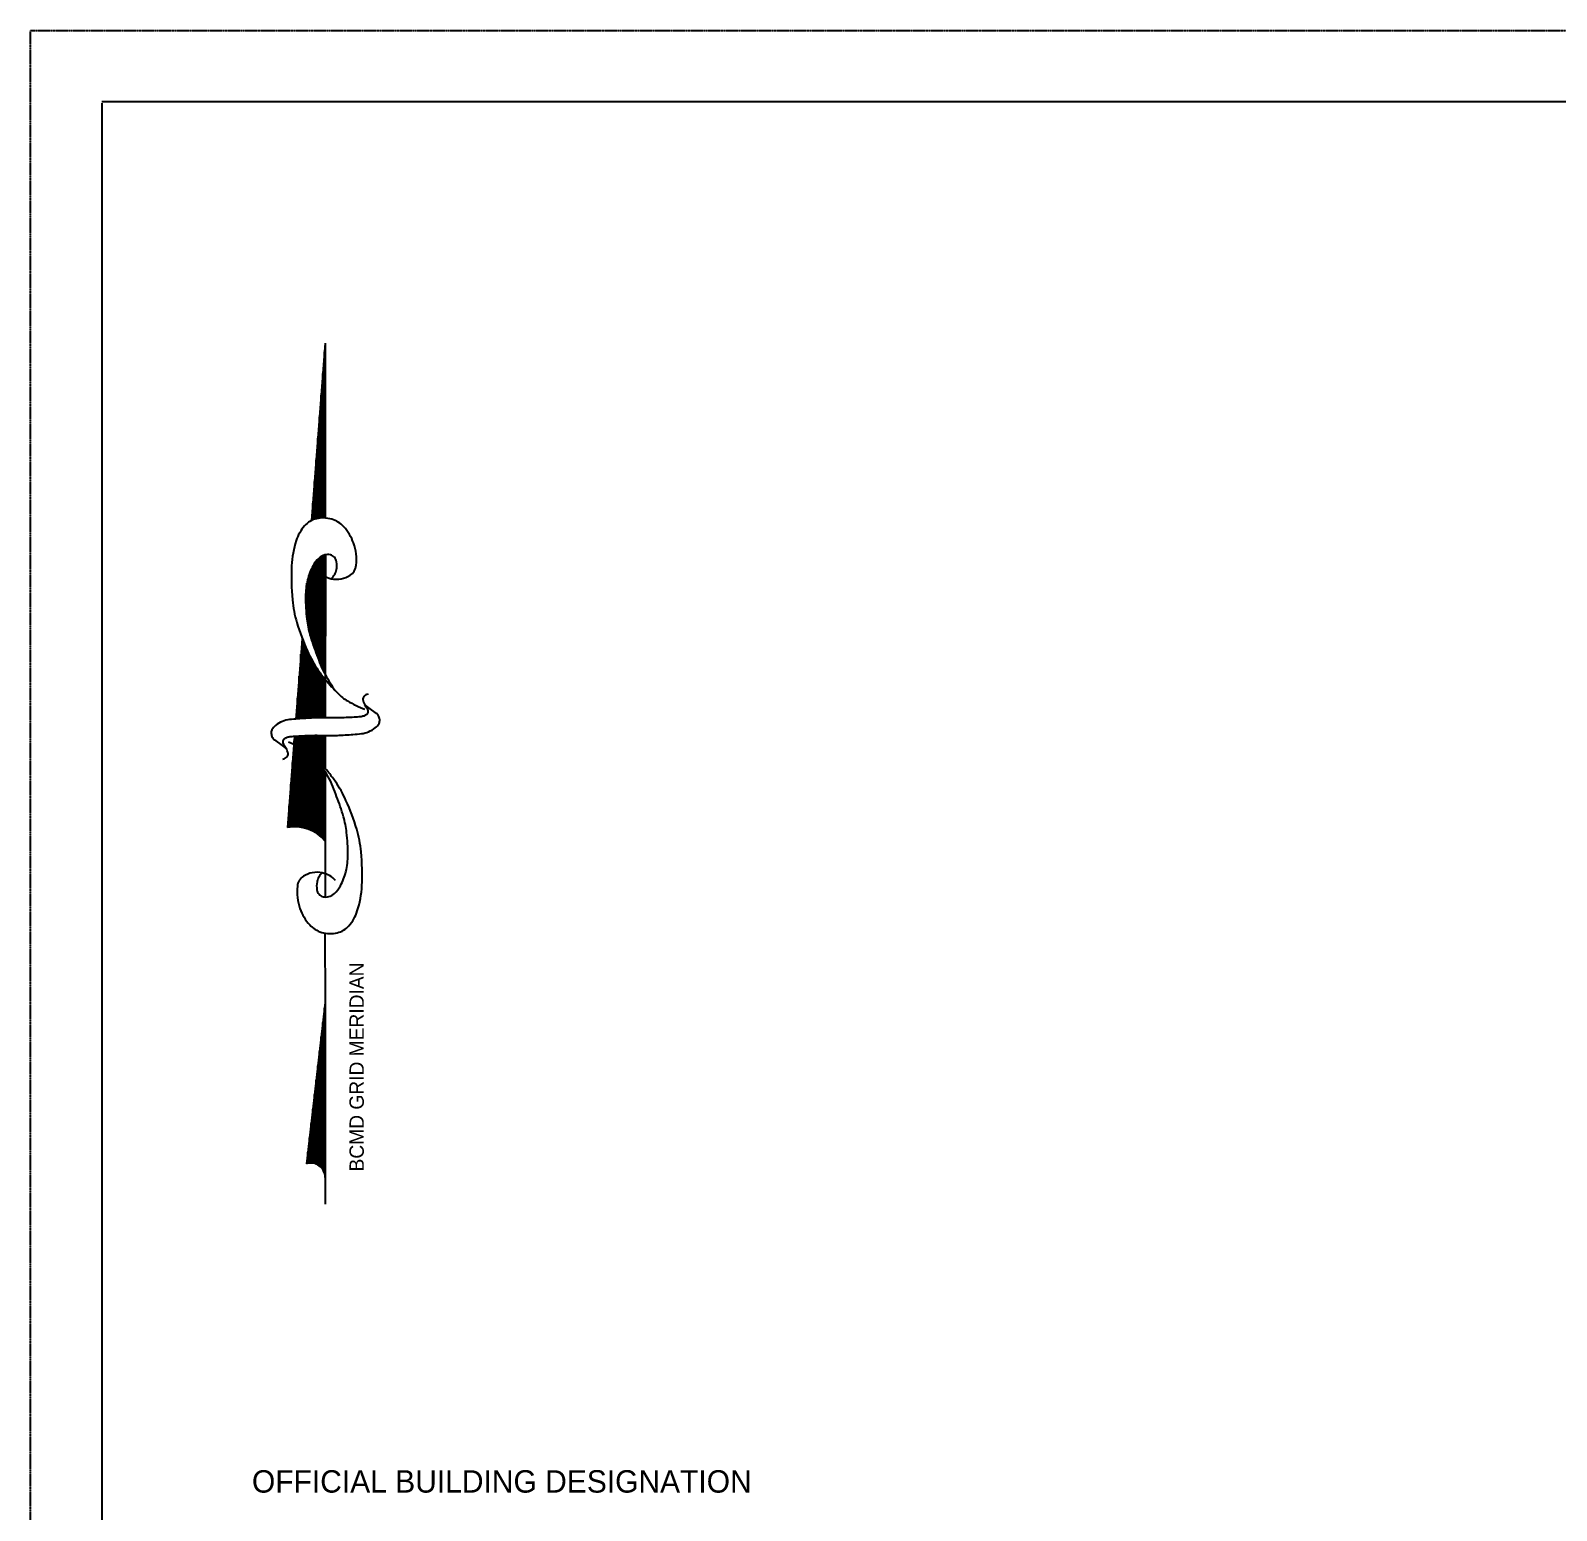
# Model space of a CAD drawing. Header units: inches. Extents: x -46627 to 16189, y -40789 to 47130.
# Drawn here: x -46627 to -33865, y -17326 to -4950 of the extents above; entities that cross this region are included whole.
import ezdxf
from ezdxf.enums import TextEntityAlignment as Align

# ---------------------------------------------------------------- set-up
doc = ezdxf.new("R2010")
doc.units = ezdxf.units.IN
doc.header["$MEASUREMENT"] = 0
doc.linetypes.add('DASHED', pattern=[0.75, 0.5, -0.25])
for name, color, linetype in [('1', 7, 'CONTINUOUS'), ('55', 7, 'CONTINUOUS'), ('57', 7, 'CONTINUOUS')]:
    doc.layers.add(name, color=color, linetype=linetype)
doc.styles.add('txt', font='TXT', dxfattribs={"height": 0.2})

msp = doc.modelspace()

# ---------------------------------------------------------------- linework, layer by layer
at = {"layer": '1', "color": 94, "linetype": 'Continuous'}
for p, q in [((-44162.9288, -7565.4179), (-44278.2116, -9047.6303)), ((-44168.462, -9027.4103), (-44168.462, -7636.5671)), ((-44162.9288, -7565.4179), (-44162.9288, -9026.7827)), ((-44182.5248, -9029.0063), (-44182.5248, -7817.3699)), ((-44196.5876, -9030.6023), (-44196.5876, -7998.1739)), ((-44210.6504, -9032.2775), (-44210.6504, -8178.9779)), ((-44224.712, -9035.4731), (-44224.712, -8359.7807)), ((-44238.7748, -9038.6687), (-44238.7748, -8540.5847)), ((-44252.8376, -9041.8643), (-44252.8376, -8721.3887)), ((-44266.9004, -9045.0599), (-44266.9004, -8902.1915)), ((-44266.9004, -10076.1059), (-44266.9004, -9441.7115)), ((-44252.8376, -10114.7939), (-44252.8376, -9417.7415)), ((-44238.7748, -10152.7403), (-44238.7748, -9393.7715)), ((-44224.712, -10190.6867), (-44224.712, -9377.3507)), ((-44210.6504, -10227.7403), (-44210.6504, -9367.8575)), ((-44196.5876, -10259.5331), (-44196.5876, -9358.3643)), ((-44182.5248, -10291.3247), (-44182.5248, -9348.8711)), ((-44168.462, -10323.1163), (-44168.462, -9339.3779)), ((-44160.7004, -9334.1375), (-44162.6828, -10696.8455)), ((-44318.9936, -9571.2299), (-44326.8584, -9671.7023)), ((-44309.0876, -9907.2911), (-44309.0876, -9560.9039)), ((-44295.0248, -9981.1007), (-44295.0248, -9509.0075)), ((-44280.962, -10035.0899), (-44280.962, -9465.6815)), ((-44323.1504, -9786.7547), (-44323.1504, -9747.9095)), ((-44355.1448, -10033.0703), (-44364.35, -10150.6703)), ((-44351.2748, -10704.5519), (-44351.2748, -10043.0195)), ((-44337.212, -10703.9855), (-44337.212, -10079.1803)), ((-44364.35, -10150.6703), (-44407.184, -10712.2823)), ((-44365.3376, -10705.1183), (-44365.3376, -10166.1023)), ((-44323.1504, -10703.4191), (-44323.1504, -10115.3411)), ((-44309.0876, -10702.8539), (-44309.0876, -10151.5019)), ((-44295.0248, -10702.2875), (-44295.0248, -10175.8811)), ((-44280.962, -10701.7211), (-44280.962, -10199.3183)), ((-44266.9004, -10701.1547), (-44266.9004, -10222.7555)), ((-44252.8376, -10700.5883), (-44252.8376, -10246.1927)), ((-44238.7748, -10700.0219), (-44238.7748, -10269.6311)), ((-44224.712, -10699.4567), (-44224.712, -10293.0683)), ((-44210.6504, -10698.8903), (-44210.6504, -10312.1843)), ((-44196.5876, -10698.3239), (-44196.5876, -10330.8311)), ((-44379.4004, -10705.6847), (-44379.4004, -10349.6363)), ((-44182.5248, -10697.7575), (-44182.5248, -10349.4779)), ((-44168.462, -10697.1911), (-44168.462, -10368.1235)), ((-44393.462, -10706.0243), (-44393.462, -10533.1703)), ((-44323.1504, -11619.6131), (-44323.1504, -10847.5091)), ((-44309.0876, -11624.2979), (-44309.0876, -10846.4927)), ((-44295.0248, -11628.9851), (-44295.0248, -10846.1975)), ((-44280.962, -11633.6723), (-44280.962, -10846.1975)), ((-44266.9004, -11641.2119), (-44266.9004, -10846.1975)), ((-44252.8376, -11649.5831), (-44252.8376, -10846.1975)), ((-44238.7748, -11657.9531), (-44238.7748, -10846.1975)), ((-44224.712, -11668.1375), (-44224.712, -10846.1975)), ((-44210.6504, -11069.7479), (-44210.6504, -10846.1975)), ((-44196.5876, -11085.1523), (-44196.5876, -10846.2827)), ((-44182.5248, -11100.5567), (-44182.5248, -10846.4975)), ((-44168.462, -11115.9599), (-44168.462, -10846.7123)), ((-44162.9012, -10846.7975), (-44162.9288, -10865.6603)), ((-44418.74, -10854.4151), (-44477.9288, -11615.4179)), ((-44421.5876, -11612.0567), (-44421.5876, -10891.0307)), ((-44407.5248, -11612.0567), (-44407.5248, -10853.6051)), ((-44393.462, -11612.0567), (-44393.462, -10852.5887)), ((-44379.4004, -11612.0567), (-44379.4004, -10851.5735)), ((-44365.3376, -11613.0203), (-44365.3376, -10850.5571)), ((-44351.2748, -11615.2187), (-44351.2748, -10849.5407)), ((-44337.212, -11617.4159), (-44337.212, -10848.5255)), ((-44162.9288, -10865.6603), (-44162.9288, -11122.0223)), ((-44435.6504, -11612.6351), (-44435.6504, -11071.8347)), ((-44210.6504, -11678.8799), (-44210.6504, -11074.3655)), ((-44196.5876, -11690.5247), (-44196.5876, -11096.0447)), ((-44182.5248, -11706.1475), (-44182.5248, -11117.7239)), ((-44168.462, -11721.7703), (-44168.462, -11139.4031)), ((-44162.9288, -11147.9339), (-44162.9288, -11236.4207)), ((-44449.712, -11613.2723), (-44449.712, -11252.6387)), ((-44162.9288, -11236.4207), (-44162.9288, -11727.9179)), ((-44463.7748, -11613.9095), (-44463.7748, -11433.4415)), ((-44477.8376, -11614.5467), (-44477.8376, -11614.2455)), ((-44162.9288, -11727.9179), (-44162.9288, -12195.9779)), ((-44164.5272, -12498.1223), (-44162.9288, -13077.9179)), ((-44162.9288, -13077.9179), (-44320.4288, -14427.9179)), ((-44168.462, -14504.5379), (-44168.462, -13125.3503)), ((-44162.9288, -13077.9179), (-44162.9288, -14540.4179)), ((-44182.5248, -14474.8511), (-44182.5248, -13245.8867)), ((-44196.5876, -14457.2423), (-44196.5876, -13366.4219)), ((-44210.6504, -14444.7983), (-44210.6504, -13486.9571)), ((-44224.712, -14435.6627), (-44224.712, -13607.4935)), ((-44238.7748, -14429.0219), (-44238.7748, -13728.0287)), ((-44252.8376, -14424.4451), (-44252.8376, -13848.5651)), ((-44266.9004, -14421.6959), (-44266.9004, -13969.1003)), ((-44280.962, -14420.6459), (-44280.962, -14089.6367)), ((-44295.0248, -14421.2507), (-44295.0248, -14210.1719)), ((-44309.0876, -14423.5379), (-44309.0876, -14330.7071)), ((-44162.9288, -14540.4179), (-44162.9288, -14765.4179))]:
    msp.add_line(p, q, dxfattribs=at)
for points in [[(-44223.7852, -9470.1826, 0.0777356466), (-44172.6502, -9511.3916, 0.0796204659), (-44112.7208, -9534.2407, 0.0962663443), (-44029.2535, -9535.3598, 0.1007523099), (-43955.1013, -9505.7974, 0.2244856028), (-43903.982, -9422.2246, 0.1125499066), (-43925.9439, -9235.1273, 0.1005634104), (-44007.2605, -9099.9176, 0.1348784681), (-44107.6793, -9036.8553, 0.1327192386), (-44238.3728, -9033.1017, 0.1552289697), (-44334.6801, -9091.2487, 0.1016164731), (-44405.2921, -9215.4157, 0.067277925), (-44443.7344, -9426.4511, 0.0343322523), (-44437.2587, -9710.35, 0.050353936), (-44400.2493, -9900.6652, 0.0325413136), (-44310.8848, -10139.7132, 0.0449880684), (-44220.2421, -10300.7294, 0.025545503), (-44159.0235, -10380.6399, 0.0171166609), (-44057.8655, -10491.6426, 0.0656498869), (-43975.6861, -10556.2727, 0.0424676436), (-43830.549, -10626.4588)], [(-44111.5485, -9534.4815, 0.0769188742), (-44083.5321, -9498.8406, 0.0805271962), (-44068.596, -9458.1691, 0.0886953119), (-44067.6587, -9392.6789, 0.1418973975), (-44085.4784, -9355.2678, 0.1529729411), (-44119.3752, -9334.9139, 0.1264464472), (-44166.8565, -9335.5971, 0.1201220442), (-44214.4179, -9361.8923, 0.0804829264), (-44264.1424, -9425.1695, 0.0673610699), (-44310.3159, -9543.8995, 0.059891392), (-44326.9883, -9686.0703, 0.0281993261), (-44315.9589, -9871.8905, 0.039093553), (-44290.0781, -10003.7463, 0.0168312537), (-44262.8055, -10090.1862, 0.0086512918), (-44201.2615, -10255.4009, 0.0362498219), (-44161.3842, -10338.7272, 0.0215779568), (-44078.7612, -10469.9371)], [(-44160.5387, -10845.4839, 0.0048209034), (-44096.1633, -10845.2311, 0.00885002), (-44061.1108, -10844.1348, 0.0057721709), (-43930.5285, -10836.2234, 0.010588181), (-43859.515, -10829.5835, 0.0712062969), (-43800.9561, -10814.2199, 0.0649752149), (-43743.7106, -10780.7925, 0.1036148156), (-43712.7919, -10744.5295, 0.1571158229), (-43706.8423, -10713.2289, 0.0844483549), (-43716.9778, -10679.5519, 0.1190217886), (-43733.1224, -10660.2971), (-43797.9596, -10612.7783), (-43834.3292, -10585.8539)], [(-43804.7644, -10499.1198, 0.155221696), (-43839.2272, -10518.5634, 0.230744731), (-43847.2018, -10544.7521, 0.0397883521), (-43841.594, -10567.9181, 0.0407892964), (-43832.5699, -10589.3476, 0.0536495119), (-43821.7835, -10605.552, -0.0675427647), (-43810.997, -10621.7564, -0.1598881293), (-43806.8195, -10652.4374, -0.2043888242), (-43820.4063, -10672.9512, -0.0673978152), (-43840.7564, -10682.731, -0.0522147937), (-43869.2136, -10688.7686, -0.0135773626), (-43919.6734, -10692.6908, -0.0050271603), (-44056.2338, -10698.2064, -0.0107756071), (-44092.1318, -10698.521, -0.0056528423), (-44160.5386, -10696.8726)], [(-44160.5386, -10696.8726, 0.0048209034), (-44224.9139, -10697.1253, 0.00885002), (-44259.9664, -10698.2217, 0.0057721709), (-44390.5487, -10706.133, 0.010588181), (-44461.5623, -10712.7729, 0.0712062969), (-44520.1211, -10728.1366, 0.0649752149), (-44577.3667, -10761.564, 0.1036148156), (-44608.2854, -10797.8269, 0.1571158229), (-44614.235, -10829.1275, 0.0844483549), (-44604.0994, -10862.8045, 0.1190217886), (-44587.9544, -10882.0595), (-44523.1172, -10929.5783), (-44486.7488, -10956.5027)], [(-44516.3128, -11043.2367, 0.155221696), (-44481.85, -11023.793, 0.230744731), (-44473.8754, -10997.6043, 0.0397883521), (-44479.4832, -10974.4383, 0.0407892964), (-44488.5073, -10953.0089, 0.0536495119), (-44499.2938, -10936.8044, -0.0675427647), (-44510.0803, -10920.6, -0.1598881293), (-44514.2577, -10889.9191, -0.2043888242), (-44500.6709, -10869.4052, -0.0673978152), (-44480.3208, -10859.6254, -0.0522147937), (-44451.8636, -10853.5879, -0.0135773626), (-44401.4038, -10849.6656, -0.0050271603), (-44264.8434, -10844.15, -0.0107756071), (-44228.9454, -10843.8354, -0.0056528423), (-44160.5386, -10845.4839)], [(-44075.9734, -12058.1677, 0.0777356466), (-44127.1084, -12016.9587, 0.0796204659), (-44187.0378, -11994.1096, 0.0962663443), (-44270.505, -11992.9905, 0.1007523099), (-44344.6573, -12022.5529, 0.2244856028), (-44395.7766, -12106.1257, 0.1125499066), (-44373.8147, -12293.2231, 0.1005634104), (-44292.4981, -12428.4327, 0.1348784681), (-44192.0793, -12491.495, 0.1327192386), (-44061.3858, -12495.2486, 0.1552289697), (-43965.0785, -12437.1017, 0.1016164731), (-43894.4664, -12312.9346, 0.067277925), (-43856.0241, -12101.8992, 0.0343322523), (-43862.4999, -11818.0003, 0.050353936), (-43899.5093, -11627.6851, 0.0325413136), (-43988.8738, -11388.6371, 0.0449880684), (-44079.5164, -11227.6209, 0.025545503), (-44140.7351, -11147.7104, 0.0171166609), (-44241.8931, -11036.7077, 0.0656498869), (-44324.0724, -10972.0776, 0.0424676436), (-44469.2096, -10901.8916)], [(-44188.2101, -11993.8688, 0.0769188742), (-44216.2265, -12029.5097, 0.0805271962), (-44231.1625, -12070.1812, 0.0886953119), (-44232.0999, -12135.6715, 0.1418973975), (-44214.2802, -12173.0825, 0.1529729411), (-44180.3834, -12193.4364, 0.1264464472), (-44132.9021, -12192.7533, 0.1201220442), (-44085.3407, -12166.458, 0.0804829264), (-44035.6162, -12103.1808, 0.0673610699), (-43989.4427, -11984.4508, 0.059891392), (-43972.7702, -11842.28, 0.0281993261), (-43983.7997, -11656.4598, 0.039093553), (-44009.6805, -11524.604, 0.0168312537), (-44036.9531, -11438.1641, 0.0086512918), (-44098.4971, -11272.9494, 0.0362498219), (-44138.3744, -11189.6231, 0.0215779568), (-44220.9973, -11058.4132)]]:
    msp.add_lwpolyline(points, format="xyb", dxfattribs=at)
for centre, radius, start, end in [((-44418.3284, -11943.285), 334.0839, 40.13943056, 100.26472222), ((-44282.8442, -14540.5462), 119.9157, 0.06136667, 108.18966111)]:
    msp.add_arc(centre, radius, start, end, dxfattribs=at)
at = {"layer": '55', "color": 7, "linetype": 'DASHED'}
for p, q in [((-46627.2896, -40788.7463), (-46627.2896, -4949.6663)), ((-46627.2896, -4949.6663), (3547.4056, -4949.6663))]:
    msp.add_line(p, q, dxfattribs=at)
at = {"layer": '55', "color": 7, "linetype": 'Continuous'}
msp.add_lwpolyline([(-46029.9716, -5557.7363), (-46029.9716, -40191.4283), (2950.0876, -40191.4283), (2950.0876, -5546.9843), (-46029.9716, -5546.9843)], dxfattribs=at)

# ---------------------------------------------------------------- texts
at = {"layer": '1', "color": 94, "linetype": 'Continuous', "style": 'txt'}
msp.add_text('BCMD GRID MERIDIAN', height=120, rotation=90, dxfattribs=at).set_placement((-43839.71, -14491.1891))
at = {"layer": '57', "color": 7, "linetype": 'Continuous', "style": 'txt', "width": 1.000077}
msp.add_text('OFFICIAL BUILDING DESIGNATION', height=187.5, dxfattribs=at).set_placement((-42685.6916, -17083.2287), align=Align.MIDDLE)

doc.saveas('drawing.dxf')
